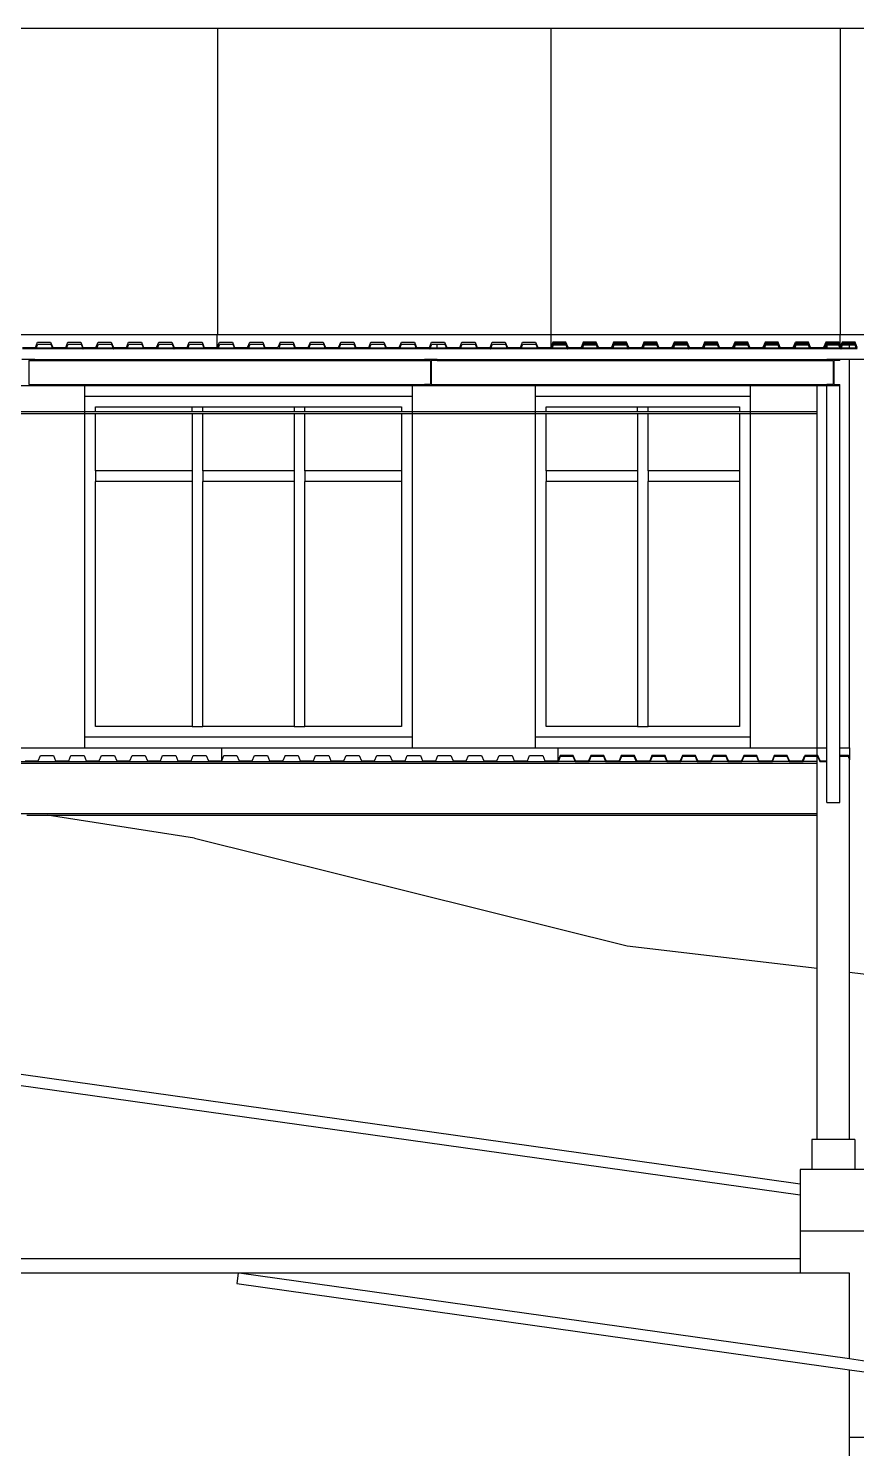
# Model space of a CAD drawing. Extents: x -92 to 92, y -11 to 21.
# Drawn here: x -24.71 to -17, y 7.86 to 21.08 of the extents above; entities that cross this region are included whole.
import ezdxf

# ---------------------------------------------------------------- set-up
doc = ezdxf.new("R2010")
doc.units = 0
doc.layers.get('0').update_dxf_attribs({"linetype": 'CONTINUOUS'})

msp = doc.modelspace()

# ---------------------------------------------------------------- linework, layer by layer
for p, q in [((-22.953, 21.082), (-26.059, 21.082)), ((-22.953, 21.082), (-22.953, 18.231)), ((-19.846, 21.082), (-22.953, 21.082)), ((-19.846, 18.231), (-19.846, 21.082)), ((-17.153, 21.082), (-19.846, 21.082)), ((-17.153, 21.082), (-17.153, 18.231)), ((-14.46, 21.082), (-17.153, 21.082)), ((-26.059, 18.231), (-22.955, 18.231)), ((-24.649, 18.111), (-24.629, 18.161)), ((-24.642, 18.105), (-24.627, 18.143)), ((-24.629, 18.161), (-24.508, 18.161)), ((-24.627, 18.143), (-24.506, 18.143)), ((-24.508, 18.161), (-24.488, 18.111)), ((-24.506, 18.143), (-24.491, 18.105)), ((-24.367, 18.111), (-24.347, 18.161)), ((-24.36, 18.105), (-24.345, 18.143)), ((-24.347, 18.161), (-24.226, 18.161)), ((-24.345, 18.143), (-24.224, 18.143)), ((-24.226, 18.161), (-24.206, 18.111)), ((-24.224, 18.143), (-24.208, 18.105)), ((-24.085, 18.111), (-24.064, 18.161)), ((-24.077, 18.105), (-24.062, 18.143)), ((-24.064, 18.161), (-23.943, 18.161)), ((-24.062, 18.143), (-23.941, 18.143)), ((-23.943, 18.161), (-23.923, 18.111)), ((-23.941, 18.143), (-23.926, 18.105)), ((-23.802, 18.111), (-23.782, 18.161)), ((-23.795, 18.105), (-23.78, 18.143)), ((-23.782, 18.161), (-23.661, 18.161)), ((-23.78, 18.143), (-23.659, 18.143)), ((-23.661, 18.161), (-23.641, 18.111)), ((-23.659, 18.143), (-23.643, 18.105)), ((-23.52, 18.111), (-23.5, 18.161)), ((-23.513, 18.105), (-23.497, 18.143)), ((-23.5, 18.161), (-23.379, 18.161)), ((-23.497, 18.143), (-23.376, 18.143)), ((-23.379, 18.161), (-23.358, 18.111)), ((-23.376, 18.143), (-23.361, 18.105)), ((-23.237, 18.111), (-23.217, 18.161)), ((-23.23, 18.105), (-23.215, 18.143)), ((-23.217, 18.161), (-23.096, 18.161)), ((-23.215, 18.143), (-23.094, 18.143)), ((-23.096, 18.161), (-23.076, 18.111)), ((-23.094, 18.143), (-23.079, 18.105)), ((-22.955, 18.111), (-22.955, 18.231)), ((-22.955, 18.231), (-22.953, 18.231)), ((-22.955, 18.111), (-22.953, 18.117)), ((-22.953, 18.231), (-19.848, 18.231)), ((-22.953, 18.117), (-22.935, 18.161)), ((-22.953, 18.098), (-22.953, 18.117)), ((-22.948, 18.105), (-22.932, 18.143)), ((-22.935, 18.161), (-22.814, 18.161)), ((-22.932, 18.143), (-22.811, 18.143)), ((-22.814, 18.161), (-22.794, 18.111)), ((-22.811, 18.143), (-22.796, 18.105)), ((-22.673, 18.111), (-22.652, 18.161)), ((-22.665, 18.105), (-22.65, 18.143)), ((-22.652, 18.161), (-22.531, 18.161)), ((-22.65, 18.143), (-22.529, 18.143)), ((-22.531, 18.161), (-22.511, 18.111)), ((-22.529, 18.143), (-22.514, 18.105)), ((-22.37, 18.161), (-22.39, 18.111)), ((-22.368, 18.143), (-22.383, 18.105)), ((-22.37, 18.161), (-22.249, 18.161)), ((-22.368, 18.143), (-22.247, 18.143)), ((-22.249, 18.161), (-22.229, 18.111)), ((-22.247, 18.143), (-22.231, 18.105)), ((-22.108, 18.111), (-22.088, 18.161)), ((-22.101, 18.105), (-22.085, 18.143)), ((-22.088, 18.161), (-21.967, 18.161)), ((-22.085, 18.143), (-21.964, 18.143)), ((-21.967, 18.161), (-21.946, 18.111)), ((-21.964, 18.143), (-21.949, 18.105)), ((-21.825, 18.111), (-21.805, 18.161)), ((-21.818, 18.105), (-21.803, 18.143)), ((-21.805, 18.161), (-21.684, 18.161)), ((-21.803, 18.143), (-21.682, 18.143)), ((-21.684, 18.161), (-21.664, 18.111)), ((-21.682, 18.143), (-21.667, 18.105)), ((-21.543, 18.111), (-21.523, 18.161)), ((-21.536, 18.105), (-21.52, 18.143)), ((-21.523, 18.161), (-21.402, 18.161)), ((-21.52, 18.143), (-21.399, 18.143)), ((-21.402, 18.161), (-21.382, 18.111)), ((-21.399, 18.143), (-21.384, 18.105)), ((-21.261, 18.111), (-21.24, 18.161)), ((-21.253, 18.105), (-21.238, 18.143)), ((-21.24, 18.161), (-21.119, 18.161)), ((-21.238, 18.143), (-21.117, 18.143)), ((-21.119, 18.161), (-21.099, 18.111)), ((-21.117, 18.143), (-21.102, 18.105)), ((-20.978, 18.111), (-20.958, 18.161)), ((-20.971, 18.105), (-20.956, 18.143)), ((-20.958, 18.161), (-20.837, 18.161)), ((-20.956, 18.143), (-20.905, 18.143)), ((-20.905, 18.105), (-20.905, 18.143)), ((-20.905, 18.143), (-20.835, 18.143)), ((-20.837, 18.161), (-20.817, 18.111)), ((-20.835, 18.143), (-20.819, 18.105)), ((-20.696, 18.111), (-20.676, 18.161)), ((-20.688, 18.105), (-20.673, 18.143)), ((-20.676, 18.161), (-20.554, 18.161)), ((-20.673, 18.143), (-20.552, 18.143)), ((-20.554, 18.161), (-20.534, 18.111)), ((-20.552, 18.143), (-20.537, 18.105)), ((-20.413, 18.111), (-20.393, 18.161)), ((-20.406, 18.105), (-20.391, 18.143)), ((-20.393, 18.161), (-20.272, 18.161)), ((-20.391, 18.143), (-20.27, 18.143)), ((-20.272, 18.161), (-20.252, 18.111)), ((-20.27, 18.143), (-20.254, 18.105)), ((-20.131, 18.111), (-20.111, 18.161)), ((-20.124, 18.105), (-20.108, 18.143)), ((-20.111, 18.161), (-19.99, 18.161)), ((-20.108, 18.143), (-19.987, 18.143)), ((-19.99, 18.161), (-19.969, 18.111)), ((-19.987, 18.143), (-19.972, 18.105)), ((-19.848, 18.231), (-19.848, 18.111)), ((-19.848, 18.231), (-19.846, 18.231)), ((-19.828, 18.161), (-19.848, 18.111)), ((-19.846, 18.231), (-17.155, 18.231)), ((-19.845, 18.105), (-19.824, 18.155)), ((-19.826, 18.143), (-19.844, 18.098)), ((-19.835, 18.105), (-19.822, 18.137)), ((-19.707, 18.161), (-19.828, 18.161)), ((-19.706, 18.143), (-19.826, 18.143)), ((-19.824, 18.155), (-19.711, 18.155)), ((-19.822, 18.137), (-19.709, 18.137)), ((-19.711, 18.155), (-19.706, 18.143)), ((-19.709, 18.137), (-19.696, 18.105)), ((-19.687, 18.111), (-19.707, 18.161)), ((-19.706, 18.143), (-19.691, 18.105)), ((-19.546, 18.161), (-19.566, 18.111)), ((-19.562, 18.105), (-19.542, 18.155)), ((-19.544, 18.143), (-19.562, 18.098)), ((-19.553, 18.105), (-19.54, 18.137)), ((-19.425, 18.161), (-19.546, 18.161)), ((-19.424, 18.143), (-19.544, 18.143)), ((-19.542, 18.155), (-19.429, 18.155)), ((-19.54, 18.137), (-19.426, 18.137)), ((-19.429, 18.155), (-19.424, 18.143)), ((-19.426, 18.137), (-19.413, 18.105)), ((-19.405, 18.111), (-19.425, 18.161)), ((-19.424, 18.143), (-19.409, 18.105)), ((-19.263, 18.161), (-19.284, 18.111)), ((-19.28, 18.105), (-19.26, 18.155)), ((-19.261, 18.143), (-19.279, 18.098)), ((-19.27, 18.105), (-19.257, 18.137)), ((-19.142, 18.161), (-19.263, 18.161)), ((-19.141, 18.143), (-19.261, 18.143)), ((-19.26, 18.155), (-19.146, 18.155)), ((-19.257, 18.137), (-19.144, 18.137)), ((-19.146, 18.155), (-19.141, 18.143)), ((-19.144, 18.137), (-19.131, 18.105)), ((-19.122, 18.111), (-19.142, 18.161)), ((-19.141, 18.143), (-19.126, 18.105)), ((-18.981, 18.161), (-19.001, 18.111)), ((-18.997, 18.105), (-18.977, 18.155)), ((-18.979, 18.143), (-18.997, 18.098)), ((-18.988, 18.105), (-18.975, 18.137)), ((-18.86, 18.161), (-18.981, 18.161)), ((-18.859, 18.143), (-18.979, 18.143)), ((-18.977, 18.155), (-18.864, 18.155)), ((-18.975, 18.137), (-18.862, 18.137)), ((-18.864, 18.155), (-18.859, 18.143)), ((-18.862, 18.137), (-18.849, 18.105)), ((-18.84, 18.111), (-18.86, 18.161)), ((-18.859, 18.143), (-18.844, 18.105)), ((-18.699, 18.161), (-18.719, 18.111)), ((-18.715, 18.105), (-18.695, 18.155)), ((-18.696, 18.143), (-18.714, 18.098)), ((-18.705, 18.105), (-18.692, 18.137)), ((-18.578, 18.161), (-18.699, 18.161)), ((-18.576, 18.143), (-18.696, 18.143)), ((-18.695, 18.155), (-18.582, 18.155)), ((-18.692, 18.137), (-18.579, 18.137)), ((-18.582, 18.155), (-18.576, 18.143)), ((-18.579, 18.137), (-18.566, 18.105)), ((-18.557, 18.111), (-18.578, 18.161)), ((-18.576, 18.143), (-18.561, 18.105)), ((-18.416, 18.161), (-18.436, 18.111)), ((-18.432, 18.105), (-18.412, 18.155)), ((-18.414, 18.143), (-18.432, 18.098)), ((-18.423, 18.105), (-18.41, 18.137)), ((-18.295, 18.161), (-18.416, 18.161)), ((-18.294, 18.143), (-18.414, 18.143)), ((-18.412, 18.155), (-18.299, 18.155)), ((-18.41, 18.137), (-18.297, 18.137)), ((-18.299, 18.155), (-18.294, 18.143)), ((-18.297, 18.137), (-18.284, 18.105)), ((-18.275, 18.111), (-18.295, 18.161)), ((-18.294, 18.143), (-18.279, 18.105)), ((-18.134, 18.161), (-18.154, 18.111)), ((-18.15, 18.105), (-18.13, 18.155)), ((-18.131, 18.143), (-18.15, 18.098)), ((-18.14, 18.105), (-18.128, 18.137)), ((-18.013, 18.161), (-18.134, 18.161)), ((-18.012, 18.143), (-18.131, 18.143)), ((-18.13, 18.155), (-18.017, 18.155)), ((-18.128, 18.137), (-18.014, 18.137)), ((-18.017, 18.155), (-18.012, 18.143)), ((-18.014, 18.137), (-18.001, 18.105)), ((-17.993, 18.111), (-18.013, 18.161)), ((-18.012, 18.143), (-17.997, 18.105)), ((-17.851, 18.161), (-17.872, 18.111)), ((-17.868, 18.105), (-17.847, 18.155)), ((-17.849, 18.143), (-17.867, 18.098)), ((-17.858, 18.105), (-17.845, 18.137)), ((-17.73, 18.161), (-17.851, 18.161)), ((-17.729, 18.143), (-17.849, 18.143)), ((-17.847, 18.155), (-17.734, 18.155)), ((-17.845, 18.137), (-17.732, 18.137)), ((-17.734, 18.155), (-17.729, 18.143)), ((-17.732, 18.137), (-17.719, 18.105)), ((-17.71, 18.111), (-17.73, 18.161)), ((-17.729, 18.143), (-17.714, 18.105)), ((-17.589, 18.111), (-17.569, 18.161)), ((-17.585, 18.105), (-17.565, 18.155)), ((-17.585, 18.098), (-17.567, 18.143)), ((-17.576, 18.105), (-17.563, 18.137)), ((-17.448, 18.161), (-17.569, 18.161)), ((-17.447, 18.143), (-17.567, 18.143)), ((-17.565, 18.155), (-17.452, 18.155)), ((-17.563, 18.137), (-17.45, 18.137)), ((-17.452, 18.155), (-17.447, 18.143)), ((-17.45, 18.137), (-17.437, 18.105)), ((-17.428, 18.111), (-17.448, 18.161)), ((-17.447, 18.143), (-17.432, 18.105)), ((-17.287, 18.161), (-17.307, 18.111)), ((-17.303, 18.105), (-17.283, 18.155)), ((-17.284, 18.143), (-17.302, 18.098)), ((-17.293, 18.105), (-17.28, 18.137)), ((-17.166, 18.161), (-17.287, 18.161)), ((-17.164, 18.143), (-17.284, 18.143)), ((-17.283, 18.155), (-17.169, 18.155)), ((-17.28, 18.137), (-17.275, 18.137)), ((-17.275, 18.137), (-17.167, 18.137)), ((-17.275, 18.137), (-17.275, 18.105)), ((-17.169, 18.155), (-17.164, 18.143)), ((-17.167, 18.137), (-17.155, 18.108)), ((-17.155, 18.136), (-17.166, 18.161)), ((-17.164, 18.143), (-17.155, 18.121)), ((-17.155, 18.231), (-17.155, 18.136)), ((-17.155, 18.231), (-17.153, 18.231)), ((-17.135, 18.161), (-17.155, 18.111)), ((-17.155, 18.136), (-17.155, 18.121)), ((-17.155, 18.111), (-17.155, 18.121)), ((-17.155, 18.121), (-17.155, 18.111)), ((-17.153, 18.231), (-14.462, 18.231)), ((-17.152, 18.105), (-17.131, 18.155)), ((-17.133, 18.143), (-17.151, 18.098)), ((-17.142, 18.105), (-17.129, 18.137)), ((-17.014, 18.161), (-17.135, 18.161)), ((-17.013, 18.143), (-17.133, 18.143)), ((-17.131, 18.155), (-17.018, 18.155)), ((-17.129, 18.137), (-17.065, 18.137)), ((-17.065, 18.105), (-17.065, 18.137)), ((-17.065, 18.137), (-17.016, 18.137)), ((-17.018, 18.155), (-17.013, 18.143)), ((-17.016, 18.137), (-17.003, 18.105)), ((-16.994, 18.111), (-17.014, 18.161)), ((-17.013, 18.143), (-16.998, 18.105)), ((-24.655, 17.998), (-24.775, 17.998)), ((-24.771, 18.111), (-24.649, 18.111)), ((-24.645, 18.098), (-24.77, 18.098)), ((-24.712, 17.989), (-24.655, 17.989)), ((-24.712, 17.989), (-24.712, 17.768)), ((-24.655, 17.998), (-21.025, 17.998)), ((-24.655, 17.998), (-24.655, 17.989)), ((-24.655, 17.989), (-21.025, 17.989)), ((-24.645, 18.099), (-24.642, 18.105)), ((-24.488, 18.099), (-24.645, 18.099)), ((-24.645, 18.098), (-24.645, 18.099)), ((-24.488, 18.098), (-24.645, 18.098)), ((-24.491, 18.105), (-24.642, 18.105)), ((-24.491, 18.105), (-24.488, 18.099)), ((-24.488, 18.111), (-24.367, 18.111)), ((-24.488, 18.099), (-24.488, 18.098)), ((-24.363, 18.098), (-24.488, 18.098)), ((-24.363, 18.098), (-24.362, 18.099)), ((-24.205, 18.098), (-24.363, 18.098)), ((-24.362, 18.099), (-24.36, 18.105)), ((-24.206, 18.099), (-24.362, 18.099)), ((-24.208, 18.105), (-24.36, 18.105)), ((-24.208, 18.105), (-24.206, 18.099)), ((-24.206, 18.111), (-24.085, 18.111)), ((-24.206, 18.099), (-24.205, 18.098)), ((-24.08, 18.098), (-24.205, 18.098)), ((-24.08, 18.099), (-24.077, 18.105)), ((-23.924, 18.099), (-24.08, 18.099)), ((-24.08, 18.098), (-24.08, 18.099)), ((-23.923, 18.098), (-24.08, 18.098)), ((-23.926, 18.105), (-24.077, 18.105)), ((-23.926, 18.105), (-23.924, 18.099)), ((-23.924, 18.099), (-23.923, 18.098)), ((-23.923, 18.111), (-23.802, 18.111)), ((-23.798, 18.098), (-23.923, 18.098)), ((-23.798, 18.098), (-23.797, 18.099)), ((-23.641, 18.098), (-23.798, 18.098)), ((-23.797, 18.099), (-23.795, 18.105)), ((-23.641, 18.099), (-23.797, 18.099)), ((-23.643, 18.105), (-23.795, 18.105)), ((-23.643, 18.105), (-23.641, 18.099)), ((-23.641, 18.111), (-23.52, 18.111)), ((-23.641, 18.099), (-23.641, 18.098)), ((-23.515, 18.098), (-23.641, 18.098)), ((-23.515, 18.099), (-23.513, 18.105)), ((-23.359, 18.099), (-23.515, 18.099)), ((-23.515, 18.098), (-23.515, 18.099)), ((-23.358, 18.098), (-23.515, 18.098)), ((-23.361, 18.105), (-23.513, 18.105)), ((-23.361, 18.105), (-23.359, 18.099)), ((-23.359, 18.099), (-23.358, 18.098)), ((-23.358, 18.111), (-23.237, 18.111)), ((-23.233, 18.098), (-23.358, 18.098)), ((-23.233, 18.099), (-23.23, 18.105)), ((-23.076, 18.099), (-23.233, 18.099)), ((-23.233, 18.098), (-23.233, 18.099)), ((-23.076, 18.098), (-23.233, 18.098)), ((-23.079, 18.105), (-23.23, 18.105)), ((-23.079, 18.105), (-23.076, 18.099)), ((-23.076, 18.111), (-22.955, 18.111)), ((-23.076, 18.099), (-23.076, 18.098)), ((-22.953, 18.098), (-23.076, 18.098)), ((-22.951, 18.098), (-22.953, 18.098)), ((-22.951, 18.098), (-22.95, 18.099)), ((-22.793, 18.098), (-22.951, 18.098)), ((-22.95, 18.099), (-22.948, 18.105)), ((-22.794, 18.099), (-22.95, 18.099)), ((-22.796, 18.105), (-22.948, 18.105)), ((-22.796, 18.105), (-22.794, 18.099)), ((-22.794, 18.111), (-22.673, 18.111)), ((-22.794, 18.099), (-22.793, 18.098)), ((-22.668, 18.098), (-22.793, 18.098)), ((-22.668, 18.099), (-22.665, 18.105)), ((-22.511, 18.099), (-22.668, 18.099)), ((-22.668, 18.098), (-22.668, 18.099)), ((-22.511, 18.098), (-22.668, 18.098)), ((-22.514, 18.105), (-22.665, 18.105)), ((-22.514, 18.105), (-22.511, 18.099)), ((-22.511, 18.111), (-22.39, 18.111)), ((-22.511, 18.099), (-22.511, 18.098)), ((-22.386, 18.098), (-22.511, 18.098)), ((-22.385, 18.099), (-22.386, 18.098)), ((-22.229, 18.098), (-22.386, 18.098)), ((-22.383, 18.105), (-22.385, 18.099)), ((-22.229, 18.099), (-22.385, 18.099)), ((-22.231, 18.105), (-22.383, 18.105)), ((-22.231, 18.105), (-22.229, 18.099)), ((-22.229, 18.111), (-22.108, 18.111)), ((-22.229, 18.099), (-22.229, 18.098)), ((-22.103, 18.098), (-22.229, 18.098)), ((-22.103, 18.099), (-22.101, 18.105)), ((-21.947, 18.099), (-22.103, 18.099)), ((-22.103, 18.098), (-22.103, 18.099)), ((-21.946, 18.098), (-22.103, 18.098)), ((-21.949, 18.105), (-22.101, 18.105)), ((-21.949, 18.105), (-21.947, 18.099)), ((-21.947, 18.099), (-21.946, 18.098)), ((-21.946, 18.111), (-21.825, 18.111)), ((-21.821, 18.098), (-21.946, 18.098)), ((-21.821, 18.098), (-21.82, 18.099)), ((-21.664, 18.098), (-21.821, 18.098)), ((-21.82, 18.099), (-21.818, 18.105)), ((-21.664, 18.099), (-21.82, 18.099)), ((-21.667, 18.105), (-21.818, 18.105)), ((-21.667, 18.105), (-21.664, 18.099)), ((-21.664, 18.111), (-21.543, 18.111)), ((-21.664, 18.099), (-21.664, 18.098)), ((-21.538, 18.098), (-21.664, 18.098)), ((-21.538, 18.099), (-21.536, 18.105)), ((-21.382, 18.099), (-21.538, 18.099)), ((-21.538, 18.098), (-21.538, 18.099)), ((-21.381, 18.098), (-21.538, 18.098)), ((-21.384, 18.105), (-21.536, 18.105)), ((-21.384, 18.105), (-21.382, 18.099)), ((-21.382, 18.111), (-21.261, 18.111)), ((-21.382, 18.099), (-21.381, 18.098)), ((-21.256, 18.098), (-21.381, 18.098)), ((-21.256, 18.099), (-21.253, 18.105)), ((-21.099, 18.099), (-21.256, 18.099)), ((-21.256, 18.098), (-21.256, 18.099)), ((-21.099, 18.098), (-21.256, 18.098)), ((-21.102, 18.105), (-21.253, 18.105)), ((-21.102, 18.105), (-21.099, 18.099)), ((-21.099, 18.111), (-20.978, 18.111)), ((-21.099, 18.099), (-21.099, 18.098)), ((-20.974, 18.098), (-21.099, 18.098)), ((-21.025, 17.998), (-21.025, 17.989)), ((-20.905, 17.998), (-21.025, 17.998)), ((-21.025, 17.989), (-20.968, 17.989)), ((-20.974, 18.098), (-20.973, 18.099)), ((-20.817, 18.098), (-20.974, 18.098)), ((-20.973, 18.099), (-20.971, 18.105)), ((-20.817, 18.099), (-20.973, 18.099)), ((-20.905, 18.105), (-20.971, 18.105)), ((-20.968, 17.989), (-20.968, 17.768)), ((-20.962, 17.989), (-20.962, 17.768)), ((-20.905, 17.989), (-20.962, 17.989)), ((-20.819, 18.105), (-20.905, 18.105)), ((-20.905, 17.989), (-20.905, 17.998)), ((-20.905, 17.998), (-17.275, 17.998)), ((-20.905, 17.989), (-17.275, 17.989)), ((-20.819, 18.105), (-20.817, 18.099)), ((-20.817, 18.111), (-20.696, 18.111)), ((-20.817, 18.099), (-20.817, 18.098)), ((-20.691, 18.098), (-20.817, 18.098)), ((-20.691, 18.099), (-20.688, 18.105)), ((-20.535, 18.099), (-20.691, 18.099)), ((-20.691, 18.098), (-20.691, 18.099)), ((-20.534, 18.098), (-20.691, 18.098)), ((-20.537, 18.105), (-20.688, 18.105)), ((-20.537, 18.105), (-20.535, 18.099)), ((-20.535, 18.099), (-20.534, 18.098)), ((-20.534, 18.111), (-20.413, 18.111)), ((-20.409, 18.098), (-20.534, 18.098)), ((-20.409, 18.098), (-20.408, 18.099)), ((-20.252, 18.098), (-20.409, 18.098)), ((-20.408, 18.099), (-20.406, 18.105)), ((-20.252, 18.099), (-20.408, 18.099)), ((-20.254, 18.105), (-20.406, 18.105)), ((-20.254, 18.105), (-20.252, 18.099)), ((-20.252, 18.111), (-20.131, 18.111)), ((-20.252, 18.099), (-20.252, 18.098)), ((-20.126, 18.098), (-20.252, 18.098)), ((-20.126, 18.099), (-20.124, 18.105)), ((-19.97, 18.099), (-20.126, 18.099)), ((-20.126, 18.098), (-20.126, 18.099)), ((-19.969, 18.098), (-20.126, 18.098)), ((-19.972, 18.105), (-20.124, 18.105)), ((-19.972, 18.105), (-19.97, 18.099)), ((-19.97, 18.099), (-19.969, 18.098)), ((-19.969, 18.111), (-19.848, 18.111)), ((-19.846, 18.098), (-19.969, 18.098)), ((-19.848, 18.111), (-19.848, 18.105)), ((-19.848, 18.105), (-19.846, 18.105)), ((-19.846, 18.105), (-19.846, 18.098)), ((-19.846, 18.105), (-19.845, 18.105)), ((-19.844, 18.098), (-19.846, 18.098)), ((-19.844, 18.105), (-19.844, 18.107)), ((-19.838, 18.098), (-19.844, 18.098)), ((-19.838, 18.098), (-19.837, 18.099)), ((-19.693, 18.098), (-19.838, 18.098)), ((-19.837, 18.099), (-19.835, 18.105)), ((-19.694, 18.099), (-19.837, 18.099)), ((-19.696, 18.105), (-19.835, 18.105)), ((-19.696, 18.105), (-19.694, 18.099)), ((-19.694, 18.099), (-19.693, 18.098)), ((-19.687, 18.098), (-19.693, 18.098)), ((-19.691, 18.105), (-19.69, 18.105)), ((-19.687, 18.098), (-19.69, 18.105)), ((-19.69, 18.105), (-19.562, 18.105)), ((-19.687, 18.111), (-19.566, 18.111)), ((-19.562, 18.098), (-19.687, 18.098)), ((-19.555, 18.098), (-19.562, 18.098)), ((-19.555, 18.099), (-19.553, 18.105)), ((-19.411, 18.099), (-19.555, 18.099)), ((-19.555, 18.098), (-19.555, 18.099)), ((-19.411, 18.098), (-19.555, 18.098)), ((-19.413, 18.105), (-19.553, 18.105)), ((-19.413, 18.105), (-19.411, 18.099)), ((-19.411, 18.099), (-19.411, 18.098)), ((-19.404, 18.098), (-19.411, 18.098)), ((-19.409, 18.105), (-19.407, 18.105)), ((-19.404, 18.098), (-19.407, 18.105)), ((-19.407, 18.105), (-19.28, 18.105)), ((-19.405, 18.111), (-19.284, 18.111)), ((-19.279, 18.098), (-19.404, 18.098)), ((-19.273, 18.098), (-19.279, 18.098)), ((-19.273, 18.098), (-19.272, 18.099)), ((-19.128, 18.098), (-19.273, 18.098)), ((-19.272, 18.099), (-19.27, 18.105)), ((-19.129, 18.099), (-19.272, 18.099)), ((-19.131, 18.105), (-19.27, 18.105)), ((-19.131, 18.105), (-19.129, 18.099)), ((-19.129, 18.099), (-19.128, 18.098)), ((-19.122, 18.098), (-19.128, 18.098)), ((-19.126, 18.105), (-19.125, 18.105)), ((-19.122, 18.098), (-19.125, 18.105)), ((-19.125, 18.105), (-18.997, 18.105)), ((-19.122, 18.111), (-19.001, 18.111)), ((-18.997, 18.098), (-19.122, 18.098)), ((-18.991, 18.098), (-18.997, 18.098)), ((-18.991, 18.098), (-18.99, 18.099)), ((-18.846, 18.098), (-18.991, 18.098)), ((-18.99, 18.099), (-18.988, 18.105)), ((-18.846, 18.099), (-18.99, 18.099)), ((-18.849, 18.105), (-18.988, 18.105)), ((-18.849, 18.105), (-18.846, 18.099)), ((-18.846, 18.099), (-18.846, 18.098)), ((-18.84, 18.098), (-18.846, 18.098)), ((-18.844, 18.105), (-18.842, 18.105)), ((-18.84, 18.098), (-18.842, 18.105)), ((-18.842, 18.105), (-18.715, 18.105)), ((-18.84, 18.111), (-18.719, 18.111)), ((-18.714, 18.098), (-18.84, 18.098)), ((-18.708, 18.098), (-18.714, 18.098)), ((-18.708, 18.099), (-18.705, 18.105)), ((-18.564, 18.099), (-18.708, 18.099)), ((-18.708, 18.098), (-18.708, 18.099)), ((-18.563, 18.098), (-18.708, 18.098)), ((-18.566, 18.105), (-18.705, 18.105)), ((-18.566, 18.105), (-18.564, 18.099)), ((-18.564, 18.099), (-18.563, 18.098)), ((-18.557, 18.098), (-18.563, 18.098)), ((-18.561, 18.105), (-18.56, 18.105)), ((-18.557, 18.098), (-18.56, 18.105)), ((-18.56, 18.105), (-18.432, 18.105)), ((-18.557, 18.111), (-18.436, 18.111)), ((-18.432, 18.098), (-18.557, 18.098)), ((-18.426, 18.098), (-18.432, 18.098)), ((-18.426, 18.098), (-18.425, 18.099)), ((-18.281, 18.098), (-18.426, 18.098)), ((-18.425, 18.099), (-18.423, 18.105)), ((-18.281, 18.099), (-18.425, 18.099)), ((-18.284, 18.105), (-18.423, 18.105)), ((-18.284, 18.105), (-18.281, 18.099)), ((-18.281, 18.099), (-18.281, 18.098)), ((-18.275, 18.098), (-18.281, 18.098)), ((-18.279, 18.105), (-18.278, 18.105)), ((-18.275, 18.098), (-18.278, 18.105)), ((-18.278, 18.105), (-18.15, 18.105)), ((-18.275, 18.111), (-18.154, 18.111)), ((-18.15, 18.098), (-18.275, 18.098)), ((-18.143, 18.098), (-18.15, 18.098)), ((-18.143, 18.099), (-18.14, 18.105)), ((-17.999, 18.099), (-18.143, 18.099)), ((-18.143, 18.098), (-18.143, 18.099)), ((-17.999, 18.098), (-18.143, 18.098)), ((-18.001, 18.105), (-18.14, 18.105)), ((-18.001, 18.105), (-17.999, 18.099)), ((-17.999, 18.099), (-17.999, 18.098)), ((-17.992, 18.098), (-17.999, 18.098)), ((-17.997, 18.105), (-17.995, 18.105)), ((-17.992, 18.098), (-17.995, 18.105)), ((-17.995, 18.105), (-17.868, 18.105)), ((-17.993, 18.111), (-17.872, 18.111)), ((-17.867, 18.098), (-17.992, 18.098)), ((-17.861, 18.098), (-17.867, 18.098)), ((-17.861, 18.098), (-17.86, 18.099)), ((-17.716, 18.098), (-17.861, 18.098)), ((-17.86, 18.099), (-17.858, 18.105)), ((-17.717, 18.099), (-17.86, 18.099)), ((-17.719, 18.105), (-17.858, 18.105)), ((-17.719, 18.105), (-17.717, 18.099)), ((-17.717, 18.099), (-17.716, 18.098)), ((-17.71, 18.098), (-17.716, 18.098)), ((-17.714, 18.105), (-17.713, 18.105)), ((-17.71, 18.098), (-17.713, 18.105)), ((-17.713, 18.105), (-17.585, 18.105)), ((-17.71, 18.111), (-17.589, 18.111)), ((-17.585, 18.098), (-17.71, 18.098)), ((-17.578, 18.098), (-17.585, 18.098)), ((-17.578, 18.099), (-17.576, 18.105)), ((-17.434, 18.099), (-17.578, 18.099)), ((-17.578, 18.098), (-17.578, 18.099)), ((-17.434, 18.098), (-17.578, 18.098)), ((-17.437, 18.105), (-17.576, 18.105)), ((-17.437, 18.105), (-17.434, 18.099)), ((-17.434, 18.099), (-17.434, 18.098)), ((-17.428, 18.098), (-17.434, 18.098)), ((-17.432, 18.105), (-17.43, 18.105)), ((-17.428, 18.098), (-17.43, 18.105)), ((-17.43, 18.105), (-17.303, 18.105)), ((-17.428, 18.111), (-17.307, 18.111)), ((-17.302, 18.098), (-17.428, 18.098)), ((-17.296, 18.098), (-17.302, 18.098)), ((-17.296, 18.099), (-17.293, 18.105)), ((-17.153, 18.099), (-17.296, 18.099)), ((-17.296, 18.098), (-17.296, 18.099)), ((-17.153, 18.098), (-17.296, 18.098)), ((-17.275, 18.105), (-17.293, 18.105)), ((-17.155, 18.105), (-17.275, 18.105)), ((-17.275, 17.998), (-17.275, 17.989)), ((-17.155, 17.998), (-17.275, 17.998)), ((-17.275, 17.989), (-17.218, 17.989)), ((-17.218, 17.989), (-17.218, 17.768)), ((-17.212, 17.989), (-17.212, 17.768)), ((-17.155, 17.989), (-17.212, 17.989)), ((-17.155, 18.111), (-17.155, 18.108)), ((-17.155, 18.108), (-17.155, 18.105)), ((-17.155, 18.105), (-17.154, 18.105)), ((-17.155, 17.989), (-17.155, 17.998)), ((-17.065, 17.998), (-17.155, 17.998)), ((-17.154, 18.105), (-17.153, 18.103)), ((-17.154, 18.105), (-17.153, 18.105)), ((-17.153, 18.105), (-17.153, 18.103)), ((-17.153, 18.105), (-17.152, 18.105)), ((-17.153, 18.103), (-17.153, 18.099)), ((-17.153, 18.099), (-17.153, 18.098)), ((-17.151, 18.098), (-17.153, 18.098)), ((-17.151, 18.105), (-17.151, 18.107)), ((-17.145, 18.098), (-17.151, 18.098)), ((-17.145, 18.098), (-17.144, 18.099)), ((-17, 18.098), (-17.145, 18.098)), ((-17.144, 18.099), (-17.142, 18.105)), ((-17.001, 18.099), (-17.144, 18.099)), ((-17.065, 18.105), (-17.142, 18.105)), ((-17.003, 18.105), (-17.065, 18.105)), ((-14.46, 17.998), (-17.065, 17.998)), ((-17.065, 14.384), (-17.065, 17.998)), ((-17.003, 18.105), (-17.001, 18.099)), ((-17.001, 18.099), (-17, 18.098)), ((-16.994, 18.098), (-17, 18.098)), ((-24.19, 17.754), (-25.34, 17.754)), ((-24.775, 17.758), (-24.655, 17.758)), ((-24.712, 17.768), (-24.655, 17.768)), ((-24.655, 17.768), (-21.025, 17.768)), ((-24.655, 17.768), (-24.655, 17.758)), ((-24.655, 17.758), (-21.025, 17.758)), ((-24.19, 17.658), (-24.19, 17.754)), ((-19.99, 17.754), (-21.14, 17.754)), ((-21.14, 17.754), (-21.14, 17.658)), ((-21.025, 17.768), (-21.025, 17.758)), ((-20.968, 17.768), (-21.025, 17.768)), ((-21.025, 17.758), (-20.905, 17.758)), ((-20.962, 17.768), (-20.905, 17.768)), ((-20.905, 17.758), (-20.905, 17.768)), ((-20.905, 17.768), (-17.365, 17.768)), ((-20.905, 17.758), (-17.365, 17.758)), ((-19.99, 17.658), (-19.99, 17.754)), ((-17.365, 17.754), (-17.99, 17.754)), ((-17.99, 17.754), (-17.99, 17.658)), ((-17.365, 17.768), (-17.275, 17.768)), ((-17.365, 17.758), (-17.365, 17.768)), ((-17.365, 17.758), (-17.365, 17.754)), ((-17.365, 17.758), (-17.275, 17.758)), ((-17.365, 17.514), (-17.365, 17.754)), ((-17.275, 17.768), (-17.275, 17.758)), ((-17.218, 17.768), (-17.275, 17.768)), ((-17.275, 17.758), (-17.155, 17.758)), ((-17.275, 14.384), (-17.275, 17.758)), ((-17.212, 17.768), (-17.155, 17.768)), ((-17.155, 17.758), (-17.155, 17.768)), ((-17.155, 14.384), (-17.155, 17.758)), ((-24.19, 17.514), (-24.19, 17.658)), ((-24.19, 17.658), (-21.14, 17.658)), ((-21.14, 17.658), (-21.14, 17.514)), ((-19.99, 17.658), (-17.99, 17.658)), ((-19.99, 17.514), (-19.99, 17.658)), ((-17.99, 17.658), (-17.99, 17.514)), ((-25.34, 17.514), (-24.19, 17.514)), ((-25.34, 17.498), (-24.19, 17.498)), ((-24.19, 17.498), (-24.19, 17.514)), ((-24.19, 17.514), (-24.09, 17.514)), ((-24.19, 14.484), (-24.19, 17.498)), ((-24.19, 17.498), (-24.09, 17.498)), ((-24.09, 17.514), (-24.09, 17.558)), ((-24.09, 17.558), (-23.19, 17.558)), ((-24.09, 17.514), (-23.19, 17.514)), ((-24.09, 16.964), (-24.09, 17.498)), ((-24.09, 17.498), (-23.19, 17.498)), ((-23.19, 17.558), (-23.09, 17.558)), ((-23.19, 17.514), (-23.19, 17.558)), ((-23.19, 17.514), (-23.09, 17.514)), ((-23.19, 17.498), (-23.19, 16.964)), ((-23.19, 17.498), (-23.09, 17.498)), ((-23.09, 17.558), (-22.24, 17.558)), ((-23.09, 17.514), (-23.09, 17.558)), ((-23.09, 17.514), (-22.24, 17.514)), ((-23.09, 16.964), (-23.09, 17.498)), ((-23.09, 17.498), (-22.24, 17.498)), ((-22.24, 17.558), (-22.24, 17.514)), ((-22.24, 17.558), (-22.14, 17.558)), ((-22.24, 17.514), (-22.14, 17.514)), ((-22.24, 17.498), (-22.24, 16.964)), ((-22.24, 17.498), (-22.14, 17.498)), ((-22.14, 17.514), (-22.14, 17.558)), ((-22.14, 17.558), (-21.24, 17.558)), ((-22.14, 17.514), (-21.24, 17.514)), ((-22.14, 16.964), (-22.14, 17.498)), ((-22.14, 17.498), (-21.24, 17.498)), ((-21.24, 17.558), (-21.24, 17.514)), ((-21.24, 17.514), (-21.14, 17.514)), ((-21.24, 17.498), (-21.24, 16.964)), ((-21.24, 17.498), (-21.14, 17.498)), ((-21.14, 17.514), (-19.99, 17.514)), ((-21.14, 17.514), (-21.14, 17.498)), ((-21.14, 17.498), (-21.14, 14.484)), ((-21.14, 17.498), (-19.99, 17.498)), ((-19.99, 17.498), (-19.99, 17.514)), ((-19.99, 17.514), (-19.89, 17.514)), ((-19.99, 14.484), (-19.99, 17.498)), ((-19.99, 17.498), (-19.89, 17.498)), ((-19.89, 17.514), (-19.89, 17.558)), ((-19.89, 17.558), (-19.04, 17.558)), ((-19.89, 17.514), (-19.04, 17.514)), ((-19.89, 16.964), (-19.89, 17.498)), ((-19.89, 17.498), (-19.04, 17.498)), ((-19.04, 17.558), (-18.94, 17.558)), ((-19.04, 17.514), (-19.04, 17.558)), ((-19.04, 17.514), (-18.94, 17.514)), ((-19.04, 17.498), (-19.04, 16.964)), ((-19.04, 17.498), (-18.94, 17.498)), ((-18.94, 17.514), (-18.94, 17.558)), ((-18.94, 17.558), (-18.09, 17.558)), ((-18.94, 17.514), (-18.09, 17.514)), ((-18.94, 16.964), (-18.94, 17.498)), ((-18.94, 17.498), (-18.09, 17.498)), ((-18.09, 17.558), (-18.09, 17.514)), ((-18.09, 17.514), (-17.99, 17.514)), ((-18.09, 17.498), (-18.09, 16.964)), ((-18.09, 17.498), (-17.99, 17.498)), ((-17.99, 17.514), (-17.99, 17.498)), ((-17.99, 17.514), (-17.365, 17.514)), ((-17.99, 17.498), (-17.99, 14.484)), ((-17.99, 17.498), (-17.365, 17.498)), ((-17.365, 17.498), (-17.365, 17.514)), ((-17.365, 14.384), (-17.365, 17.498)), ((-23.19, 16.964), (-24.09, 16.964)), ((-24.09, 16.964), (-24.09, 16.864)), ((-23.19, 16.964), (-23.19, 16.864)), ((-22.24, 16.964), (-23.09, 16.964)), ((-23.09, 16.964), (-23.09, 16.864)), ((-22.24, 16.964), (-22.24, 16.864)), ((-21.24, 16.964), (-22.14, 16.964)), ((-22.14, 16.964), (-22.14, 16.864)), ((-21.24, 16.964), (-21.24, 16.864)), ((-19.04, 16.964), (-19.89, 16.964)), ((-19.89, 16.964), (-19.89, 16.864)), ((-19.04, 16.964), (-19.04, 16.864)), ((-18.09, 16.964), (-18.94, 16.964)), ((-18.94, 16.964), (-18.94, 16.864)), ((-18.09, 16.964), (-18.09, 16.864)), ((-23.19, 16.864), (-24.09, 16.864)), ((-24.09, 14.584), (-24.09, 16.864)), ((-23.19, 16.864), (-23.19, 14.584)), ((-22.24, 16.864), (-23.09, 16.864)), ((-23.09, 14.584), (-23.09, 16.864)), ((-22.24, 16.864), (-22.24, 14.584)), ((-21.24, 16.864), (-22.14, 16.864)), ((-22.14, 14.584), (-22.14, 16.864)), ((-21.24, 16.864), (-21.24, 14.584)), ((-19.04, 16.864), (-19.89, 16.864)), ((-19.89, 14.584), (-19.89, 16.864)), ((-19.04, 16.864), (-19.04, 14.584)), ((-18.09, 16.864), (-18.94, 16.864)), ((-18.94, 14.584), (-18.94, 16.864)), ((-18.09, 16.864), (-18.09, 14.584)), ((-23.19, 14.584), (-24.09, 14.584)), ((-23.19, 14.584), (-23.09, 14.584)), ((-22.24, 14.584), (-23.09, 14.584)), ((-22.24, 14.584), (-22.14, 14.584)), ((-21.24, 14.584), (-22.14, 14.584)), ((-19.04, 14.584), (-19.89, 14.584)), ((-19.04, 14.584), (-18.94, 14.584)), ((-18.09, 14.584), (-18.94, 14.584)), ((-21.14, 14.484), (-24.19, 14.484)), ((-24.19, 14.384), (-24.19, 14.484)), ((-21.14, 14.484), (-21.14, 14.384)), ((-17.99, 14.484), (-19.99, 14.484)), ((-19.99, 14.384), (-19.99, 14.484)), ((-17.99, 14.484), (-17.99, 14.384)), ((-25.34, 14.384), (-24.19, 14.384)), ((-24.624, 14.264), (-24.603, 14.314)), ((-24.603, 14.314), (-24.481, 14.314)), ((-24.481, 14.314), (-24.461, 14.264)), ((-24.339, 14.264), (-24.318, 14.314)), ((-24.318, 14.314), (-24.196, 14.314)), ((-24.196, 14.314), (-24.176, 14.264)), ((-24.19, 14.384), (-22.914, 14.384)), ((-24.054, 14.264), (-24.033, 14.314)), ((-24.033, 14.314), (-23.911, 14.314)), ((-23.911, 14.314), (-23.891, 14.264)), ((-23.769, 14.264), (-23.749, 14.314)), ((-23.749, 14.314), (-23.627, 14.314)), ((-23.627, 14.314), (-23.606, 14.264)), ((-23.484, 14.264), (-23.464, 14.314)), ((-23.464, 14.314), (-23.342, 14.314)), ((-23.342, 14.314), (-23.321, 14.264)), ((-23.199, 14.264), (-23.179, 14.314)), ((-23.179, 14.314), (-23.057, 14.314)), ((-23.057, 14.314), (-23.036, 14.264)), ((-22.914, 14.264), (-22.914, 14.384)), ((-22.914, 14.384), (-21.14, 14.384)), ((-22.914, 14.264), (-22.894, 14.314)), ((-22.894, 14.314), (-22.772, 14.314)), ((-22.772, 14.314), (-22.752, 14.264)), ((-22.63, 14.264), (-22.609, 14.314)), ((-22.609, 14.314), (-22.487, 14.314)), ((-22.487, 14.314), (-22.467, 14.264)), ((-22.324, 14.314), (-22.345, 14.264)), ((-22.324, 14.314), (-22.202, 14.314)), ((-22.202, 14.314), (-22.182, 14.264)), ((-22.06, 14.264), (-22.039, 14.314)), ((-22.039, 14.314), (-21.917, 14.314)), ((-21.917, 14.314), (-21.897, 14.264)), ((-21.775, 14.264), (-21.755, 14.314)), ((-21.755, 14.314), (-21.633, 14.314)), ((-21.633, 14.314), (-21.612, 14.264)), ((-21.49, 14.264), (-21.47, 14.314)), ((-21.47, 14.314), (-21.348, 14.314)), ((-21.348, 14.314), (-21.327, 14.264)), ((-21.205, 14.264), (-21.185, 14.314)), ((-21.185, 14.314), (-21.063, 14.314)), ((-21.14, 14.384), (-19.99, 14.384)), ((-21.063, 14.314), (-21.042, 14.264)), ((-20.92, 14.264), (-20.9, 14.314)), ((-20.9, 14.314), (-20.778, 14.314)), ((-20.778, 14.314), (-20.758, 14.264)), ((-20.636, 14.264), (-20.615, 14.314)), ((-20.615, 14.314), (-20.493, 14.314)), ((-20.493, 14.314), (-20.473, 14.264)), ((-20.351, 14.264), (-20.33, 14.314)), ((-20.33, 14.314), (-20.208, 14.314)), ((-20.208, 14.314), (-20.188, 14.264)), ((-20.066, 14.264), (-20.045, 14.314)), ((-20.045, 14.314), (-19.923, 14.314)), ((-19.99, 14.384), (-19.781, 14.384)), ((-19.923, 14.314), (-19.903, 14.264)), ((-19.781, 14.384), (-19.781, 14.264)), ((-19.781, 14.384), (-17.99, 14.384)), ((-19.761, 14.314), (-19.781, 14.264)), ((-19.777, 14.258), (-19.757, 14.308)), ((-19.639, 14.314), (-19.761, 14.314)), ((-19.757, 14.308), (-19.642, 14.308)), ((-19.642, 14.308), (-19.622, 14.258)), ((-19.618, 14.264), (-19.639, 14.314)), ((-19.476, 14.314), (-19.496, 14.264)), ((-19.492, 14.258), (-19.472, 14.308)), ((-19.354, 14.314), (-19.476, 14.314)), ((-19.472, 14.308), (-19.358, 14.308)), ((-19.358, 14.308), (-19.337, 14.258)), ((-19.333, 14.264), (-19.354, 14.314)), ((-19.191, 14.314), (-19.211, 14.264)), ((-19.207, 14.258), (-19.187, 14.308)), ((-19.069, 14.314), (-19.191, 14.314)), ((-19.187, 14.308), (-19.073, 14.308)), ((-19.073, 14.308), (-19.052, 14.258)), ((-19.048, 14.264), (-19.069, 14.314)), ((-18.906, 14.314), (-18.926, 14.264)), ((-18.922, 14.258), (-18.902, 14.308)), ((-18.784, 14.314), (-18.906, 14.314)), ((-18.902, 14.308), (-18.788, 14.308)), ((-18.788, 14.308), (-18.768, 14.258)), ((-18.764, 14.264), (-18.784, 14.314)), ((-18.621, 14.314), (-18.642, 14.264)), ((-18.638, 14.258), (-18.617, 14.308)), ((-18.499, 14.314), (-18.621, 14.314)), ((-18.617, 14.308), (-18.503, 14.308)), ((-18.503, 14.308), (-18.483, 14.258)), ((-18.479, 14.264), (-18.499, 14.314)), ((-18.336, 14.314), (-18.357, 14.264)), ((-18.353, 14.258), (-18.332, 14.308)), ((-18.214, 14.314), (-18.336, 14.314)), ((-18.332, 14.308), (-18.218, 14.308)), ((-18.218, 14.308), (-18.198, 14.258)), ((-18.194, 14.264), (-18.214, 14.314)), ((-18.051, 14.314), (-18.072, 14.264)), ((-18.068, 14.258), (-18.048, 14.308)), ((-17.929, 14.314), (-18.051, 14.314)), ((-18.048, 14.308), (-17.933, 14.308)), ((-17.99, 14.384), (-17.365, 14.384)), ((-17.933, 14.308), (-17.913, 14.258)), ((-17.909, 14.264), (-17.929, 14.314)), ((-17.767, 14.314), (-17.787, 14.264)), ((-17.783, 14.258), (-17.763, 14.308)), ((-17.645, 14.314), (-17.767, 14.314)), ((-17.763, 14.308), (-17.649, 14.308)), ((-17.649, 14.308), (-17.628, 14.258)), ((-17.624, 14.264), (-17.645, 14.314)), ((-17.502, 14.264), (-17.482, 14.314)), ((-17.498, 14.258), (-17.478, 14.308)), ((-17.365, 14.314), (-17.482, 14.314)), ((-17.478, 14.308), (-17.365, 14.308)), ((-17.365, 14.384), (-17.275, 14.384)), ((-17.365, 14.314), (-17.365, 14.384)), ((-17.36, 14.314), (-17.365, 14.314)), ((-17.365, 14.308), (-17.365, 14.314)), ((-17.365, 14.308), (-17.364, 14.308)), ((-17.365, 14.258), (-17.365, 14.308)), ((-17.364, 14.308), (-17.343, 14.258)), ((-17.339, 14.264), (-17.36, 14.314)), ((-17.275, 14.264), (-17.275, 14.384)), ((-17.155, 14.384), (-17.065, 14.384)), ((-17.155, 14.314), (-17.155, 14.384)), ((-17.075, 14.314), (-17.155, 14.314)), ((-17.155, 14.308), (-17.155, 14.314)), ((-17.155, 14.308), (-17.079, 14.308)), ((-17.155, 13.876), (-17.155, 14.308)), ((-17.079, 14.308), (-17.065, 14.274)), ((-17.065, 14.289), (-17.075, 14.314)), ((-17.065, 14.384), (-17.065, 14.289)), ((-17.065, 14.289), (-17.065, 14.274)), ((-32.065, 14.242), (-17.365, 14.242)), ((-27.716, 14.258), (-19.781, 14.258)), ((-24.746, 14.264), (-24.624, 14.264)), ((-24.461, 14.264), (-24.339, 14.264)), ((-24.176, 14.264), (-24.054, 14.264)), ((-23.891, 14.264), (-23.769, 14.264)), ((-23.606, 14.264), (-23.484, 14.264)), ((-23.321, 14.264), (-23.199, 14.264)), ((-23.036, 14.264), (-22.914, 14.264)), ((-22.752, 14.264), (-22.63, 14.264)), ((-22.467, 14.264), (-22.345, 14.264)), ((-22.182, 14.264), (-22.06, 14.264)), ((-21.897, 14.264), (-21.775, 14.264)), ((-21.612, 14.264), (-21.49, 14.264)), ((-21.327, 14.264), (-21.205, 14.264)), ((-21.042, 14.264), (-20.92, 14.264)), ((-20.758, 14.264), (-20.636, 14.264)), ((-20.473, 14.264), (-20.351, 14.264)), ((-20.188, 14.264), (-20.066, 14.264)), ((-19.903, 14.264), (-19.781, 14.264)), ((-19.781, 14.264), (-19.781, 14.258)), ((-19.781, 14.258), (-19.777, 14.258)), ((-19.622, 14.258), (-19.777, 14.258)), ((-19.776, 14.258), (-19.776, 14.261)), ((-19.622, 14.258), (-19.492, 14.258)), ((-19.618, 14.264), (-19.496, 14.264)), ((-19.337, 14.258), (-19.492, 14.258)), ((-19.337, 14.258), (-19.207, 14.258)), ((-19.333, 14.264), (-19.211, 14.264)), ((-19.207, 14.258), (-19.052, 14.258)), ((-19.052, 14.258), (-18.922, 14.258)), ((-19.048, 14.264), (-18.926, 14.264)), ((-18.768, 14.258), (-18.922, 14.258)), ((-18.768, 14.258), (-18.638, 14.258)), ((-18.764, 14.264), (-18.642, 14.264)), ((-18.483, 14.258), (-18.638, 14.258)), ((-18.483, 14.258), (-18.353, 14.258)), ((-18.479, 14.264), (-18.357, 14.264)), ((-18.198, 14.258), (-18.353, 14.258)), ((-18.198, 14.258), (-18.068, 14.258)), ((-18.194, 14.264), (-18.072, 14.264)), ((-17.913, 14.258), (-18.068, 14.258)), ((-17.913, 14.258), (-17.783, 14.258)), ((-17.909, 14.264), (-17.787, 14.264)), ((-17.628, 14.258), (-17.783, 14.258)), ((-17.628, 14.258), (-17.498, 14.258)), ((-17.624, 14.264), (-17.502, 14.264)), ((-17.365, 14.258), (-17.498, 14.258)), ((-17.365, 14.242), (-17.365, 14.258)), ((-17.365, 13.774), (-17.365, 14.242)), ((-17.343, 14.258), (-17.275, 14.258)), ((-17.339, 14.264), (-17.275, 14.264)), ((-17.275, 14.258), (-17.275, 14.264)), ((-17.275, 13.876), (-17.275, 14.258)), ((-17.065, 12.296), (-17.065, 14.274)), ((-32.065, 13.774), (-17.365, 13.774)), ((-24.729, 13.758), (-24.541, 13.758)), ((-23.167, 13.542), (-24.541, 13.758)), ((-24.541, 13.758), (-17.365, 13.758)), ((-17.365, 13.758), (-17.365, 13.774)), ((-17.365, 12.332), (-17.365, 13.758)), ((-17.275, 13.876), (-17.155, 13.876)), ((-23.167, 13.542), (-19.137, 12.542)), ((-19.137, 12.542), (-17.365, 12.332)), ((-17.365, 12.162), (-17.365, 12.332)), ((-17.065, 12.296), (-10.707, 11.542)), ((-17.065, 12.097), (-17.065, 12.296)), ((-32.065, 12.265), (-23.21, 11.021)), ((-24.077, 11.244), (-30.779, 12.186)), ((-17.365, 12.155), (-17.365, 12.162)), ((-17.365, 12.131), (-17.365, 12.155)), ((-17.365, 12.01), (-17.365, 12.131)), ((-17.065, 12.091), (-17.065, 12.097)), ((-17.065, 12.063), (-17.065, 12.091)), ((-17.065, 11.956), (-17.065, 12.063)), ((-17.365, 12.003), (-17.365, 12.01)), ((-17.365, 11.922), (-17.365, 12.003)), ((-17.365, 11.542), (-17.365, 11.922)), ((-17.065, 11.949), (-17.065, 11.956)), ((-17.065, 11.859), (-17.065, 11.949)), ((-17.065, 11.542), (-17.065, 11.859)), ((-17.365, 11.507), (-17.365, 11.542)), ((-17.365, 11.5), (-17.365, 11.507)), ((-17.065, 11.465), (-17.065, 11.542)), ((-17.365, 11.175), (-17.365, 11.5)), ((-17.065, 11.448), (-17.065, 11.465)), ((-17.065, 11.141), (-17.065, 11.448)), ((-20.955, 10.805), (-24.077, 11.244)), ((-17.365, 11.102), (-17.365, 11.175)), ((-17.065, 11.061), (-17.065, 11.141)), ((-23.21, 11.021), (-19.802, 10.542)), ((-17.365, 11.018), (-17.365, 11.102)), ((-17.365, 10.739), (-17.365, 11.018)), ((-17.065, 10.983), (-17.065, 11.061)), ((-17.065, 10.739), (-17.065, 10.983)), ((-19.084, 10.542), (-20.955, 10.805)), ((-17.365, 10.739), (-17.415, 10.739)), ((-17.415, 10.739), (-17.415, 10.599)), ((-17.065, 10.739), (-17.365, 10.739)), ((-17.015, 10.739), (-17.065, 10.739)), ((-17.015, 10.739), (-17.015, 10.542)), ((-17.415, 10.599), (-17.415, 10.575)), ((-19.802, 10.542), (-19.339, 10.477)), ((-19.339, 10.477), (-17.525, 10.222)), ((-17.525, 10.323), (-19.084, 10.542)), ((-17.415, 10.458), (-17.525, 10.458)), ((-17.525, 10.458), (-17.525, 10.323)), ((-17.415, 10.575), (-17.415, 10.542)), ((-17.415, 10.542), (-17.415, 10.458)), ((-17.015, 10.458), (-17.415, 10.458)), ((-17.015, 10.542), (-17.015, 10.518)), ((-17.015, 10.518), (-17.015, 10.458)), ((-16.905, 10.458), (-17.015, 10.458)), ((-17.525, 10.323), (-17.525, 10.222)), ((-17.525, 10.222), (-17.525, 9.888)), ((-17.525, 9.888), (-16.905, 9.888)), ((-17.525, 9.888), (-17.525, 9.627)), ((-24.516, 9.627), (-24.879, 9.627)), ((-21.514, 9.627), (-24.516, 9.627)), ((-21.308, 9.627), (-21.514, 9.627)), ((-20.695, 9.627), (-21.308, 9.627)), ((-18.626, 9.627), (-20.695, 9.627)), ((-18.354, 9.627), (-18.626, 9.627)), ((-18.191, 9.627), (-18.354, 9.627)), ((-17.525, 9.627), (-18.191, 9.627)), ((-17.525, 9.627), (-17.525, 9.494)), ((-22.76, 9.494), (-27.49, 9.494)), ((-22.76, 9.494), (-22.774, 9.396)), ((-22.774, 9.396), (-17.065, 8.594)), ((-22.76, 9.494), (-22.76, 9.495)), ((-22.751, 9.494), (-22.76, 9.495)), ((-22.76, 9.495), (-22.76, 9.494)), ((-17.525, 9.494), (-22.751, 9.494)), ((-17.065, 8.695), (-22.751, 9.494)), ((-17.065, 9.494), (-17.525, 9.494)), ((-17.065, 8.695), (-17.065, 9.494)), ((-16.905, 8.672), (-17.065, 8.695)), ((-17.065, 7.964), (-17.065, 8.594)), ((-17.065, 8.594), (-16.905, 8.571)), ((-17.065, 4.41), (-17.065, 7.964)), ((-16.905, 7.964), (-17.065, 7.964))]:
    msp.add_line(p, q)

doc.saveas('drawing.dxf')
